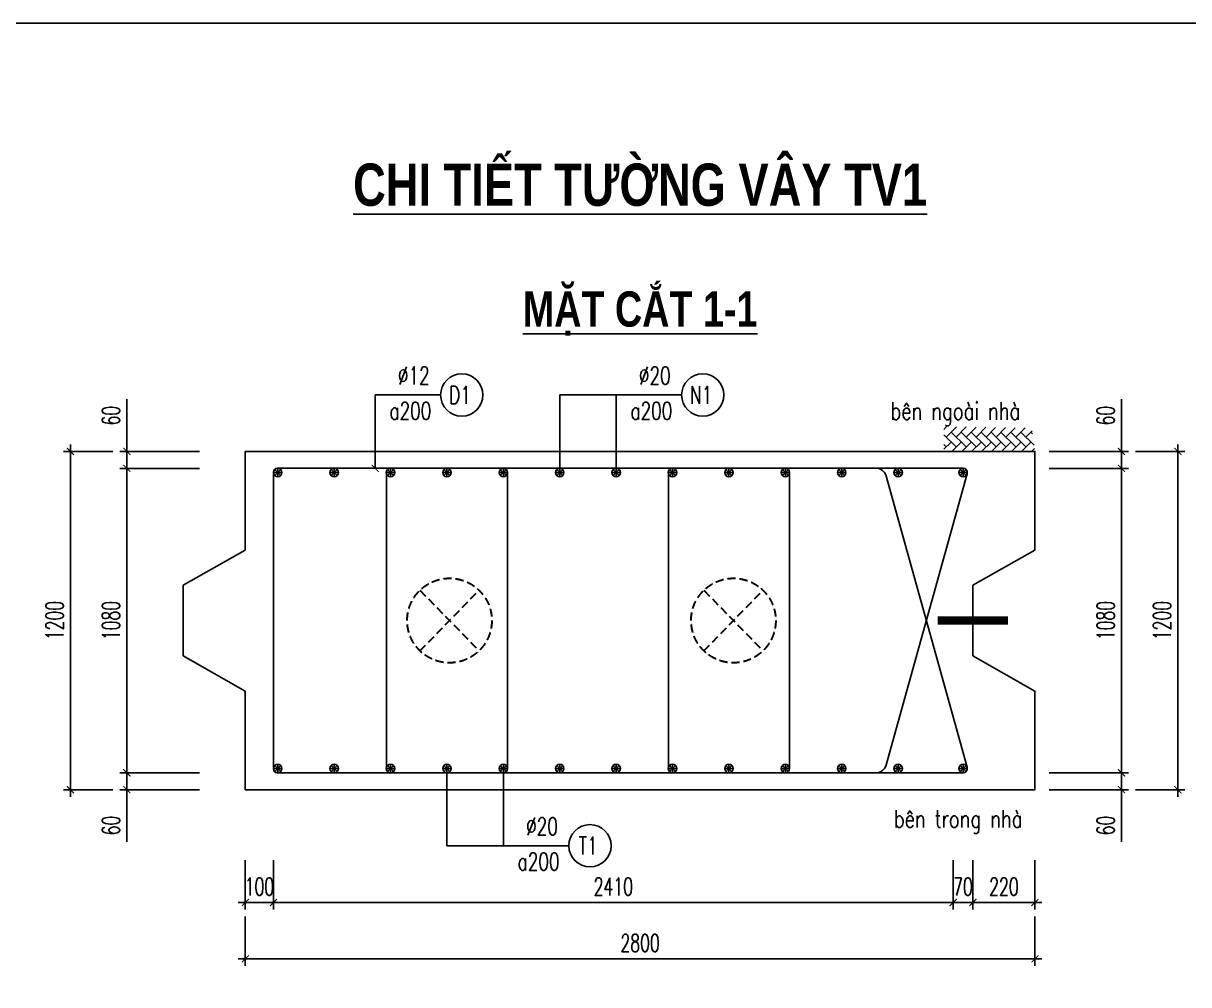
# Model space of a CAD drawing. Header units: millimetres. Extents: x -143570 to 58447, y -1448440 to -1202244.
# Drawn here: x -14202 to 2328, y -1310276 to -1296634 of the extents above; entities that cross this region are included whole.
import ezdxf
from ezdxf.enums import TextEntityAlignment as Align

# ---------------------------------------------------------------- set-up
doc = ezdxf.new("R2010")
doc.units = ezdxf.units.MM
doc.header["$LTSCALE"] = 30
doc.header["$PDMODE"] = 3
doc.linetypes.add('DASHED', pattern=[19.05, 12.7, -6.35])
doc.layers.get('0').update_dxf_attribs({"lineweight": 9})
doc.layers.get('Defpoints').update_dxf_attribs({"lineweight": 9})
for name, color, linetype in [('ccu11-Cotthep', 9, 'Continuous'), ('ccu11-Dim', 8, 'Continuous'), ('ccu11-Hatch', 8, 'Continuous'), ('ccu11-Text', 31, 'Continuous'), ('ccu11-Thay', 7, 'Continuous'), ('ccu11-Thep', 4, 'Continuous'), ('ccu11-Thep doc', 4, 'Continuous'), ('ccu11-Thepdai', 6, 'Continuous')]:
    doc.layers.add(name, color=color, linetype=linetype)
doc.layers.add('ccu11-Khuat', color=9, linetype='DASHED', lineweight=30)
doc.styles.add('ccu11-dim', font='vnsimli.shx', dxfattribs={"width": 0.65, "bigfont": 'bigfont.shx'})
doc.styles.add('ccu11-VnAvH-B', font='')
doc.styles.add('ccu11-vnsimli', font='vnsimli.shx', dxfattribs={"width": 0.8, "bigfont": 'vns.shx'})
doc.styles.add('ccu11-vnsimple', font='vnsimple.shx', dxfattribs={"bigfont": 'bigfont.shx'})
doc.styles.add('ccu11_simli', font='vnsimli.shx', dxfattribs={"width": 0.8})
doc.styles.get('ccu11-VnAvH-B').set_extended_font_data('.VnAvantH', bold=True)
doc.dimstyles.new('ccu11-100', dxfattribs={"dimscale": 100, "dimtxt": 2.5, "dimasz": 1, "dimexe": 1, "dimexo": 2, "dimgap": 1, "dimtad": 1, "dimdec": 0, "dimdsep": 46, "dimtxsty": 'ccu11-dim', "dimblk": 'ARCHTICK', "dimcen": -1, "dimdle": 1, "dimclrd": 256, "dimclre": 256, "dimclrt": 3, "dimadec": 0, "dimazin": 2, "dimtfac": 0.1, "dimtdec": 0, "dimtmove": 0, "dimatfit": 1, "dimldrblk": 'ARCHTICK', "dimfxl": 1, "dimtvp": 0.833333, "dimtolj": 1, "dimtzin": 12, "dimarcsym": 0})
doc.dimstyles.new('ccu11-100x4', dxfattribs={"dimscale": 100, "dimtxt": 2.5, "dimasz": 1, "dimexe": 1, "dimexo": 2, "dimgap": 1, "dimtad": 1, "dimdec": 0, "dimlfac": 0.25, "dimdsep": 46, "dimtxsty": 'ccu11-dim', "dimblk": 'ARCHTICK', "dimcen": -1, "dimdle": 1, "dimclrd": 256, "dimclre": 256, "dimclrt": 3, "dimadec": 0, "dimazin": 2, "dimtfac": 0.1, "dimtdec": 0, "dimtmove": 0, "dimatfit": 1, "dimldrblk": 'ARCHTICK', "dimfxl": 1, "dimtvp": 0.833333, "dimtolj": 1, "dimtzin": 12, "dimarcsym": 0})

# ---------------------------------------------------------------- blocks, each defined once
blk = doc.blocks.new('MCT')
at = {"ltscale": 0.005}
for p, q in [((-0.49, 0), (0.49, 0)), ((0.35, -0.35), (-0.35, 0.35)), ((-0.35, -0.35), (0.35, 0.35)), ((0, -0.49), (0, 0.49))]:
    blk.add_line(p, q, dxfattribs=at)
blk.add_circle((0, 0), 0.492, dxfattribs=at)
blk = doc.blocks.new('*U460')
at = {"layer": 'ccu11-Thep doc', "xscale": -121.9200000001001, "yscale": 121.9200000001001, "zscale": 121.92, "rotation": 270}
blk.add_blockref('MCT', (0, 0), dxfattribs=at)
blk = doc.blocks.new('*U461')
at = {"layer": 'ccu11-Thep doc', "color": 0, "linetype": 'ByBlock', "lineweight": -2, "transparency": 16777216}
for p in [(0, 0), (800, 0), (1600, 0), (2400, 0), (3200, 0), (4000, 0), (4800, 0), (5600, 0), (6400, 0), (7200, 0), (8000, 0), (8800, 0)]:
    blk.add_blockref('*U460', p, dxfattribs=at)
blk = doc.blocks.new('*U462')
at = {"layer": 'ccu11-Thep doc', "xscale": -121.9200000001001, "yscale": 121.9200000001001, "zscale": 121.92, "rotation": 270}
blk.add_blockref('MCT', (0, 0), dxfattribs=at)
blk = doc.blocks.new('*U463')
at = {"layer": 'ccu11-Thep doc', "color": 0, "linetype": 'ByBlock', "lineweight": -2, "transparency": 16777216}
for p in [(0, 0), (800, 0), (1600, 0), (2400, 0), (3200, 0), (4000, 0), (4800, 0), (5600, 0), (6400, 0), (7200, 0), (8000, 0), (8800, 0)]:
    blk.add_blockref('*U462', p, dxfattribs=at)
blk = doc.blocks.new('_ARCHTICK')
at = {"color": 0, "linetype": 'ByBlock', "const_width": 0.15}
blk.add_lwpolyline([(-0.5, -0.5), (0.5, 0.5)], dxfattribs=at)
blk = doc.blocks.new('*D526')
at = {"layer": 'ccu11-Dim', "linetype": 'ByBlock', "lineweight": -2, "ltscale": 30, "transparency": 16777216}
for p, q in [((-12733, -1302709), (-12733, -1301969)), ((-11704, -1302709), (-12833, -1302709)), ((-12733, -1302949), (-12733, -1302709)), ((-11704, -1302949), (-12833, -1302949)), ((-12733, -1302949), (-12733, -1303049))]:
    blk.add_line(p, q, dxfattribs=at)
at = {"layer": 'Defpoints', "color": 0, "linetype": 'ByBlock', "ltscale": 30, "transparency": 16777216}
for p in [(-11504, -1302709), (-12733, -1302949), (-11504, -1302949)]:
    blk.add_point(p, dxfattribs=at)
at = {"layer": 'ccu11-Dim', "linetype": 'ByBlock', "lineweight": -2, "ltscale": 30, "transparency": 16777216, "xscale": 100, "yscale": 100, "zscale": 100}
for p, rotation in [((-12733, -1302709), 270), ((-12733, -1302949), 90)]:
    blk.add_blockref('_ARCHTICK', p, dxfattribs=dict(at, rotation=rotation))
at = {"layer": 'ccu11-Dim', "color": 3, "linetype": 'ByBlock', "ltscale": 30, "transparency": 16777216, "insert": (-12958, -1302201), "char_height": 250, "attachment_point": 5, "rotation": 90, "style": 'ccu11-dim'}
blk.add_mtext('\\A1;60', dxfattribs=at)
blk = doc.blocks.new('*D527')
at = {"layer": 'ccu11-Dim', "linetype": 'ByBlock', "lineweight": -2, "ltscale": 30, "transparency": 16777216}
for p, q in [((-12733, -1302849), (-12733, -1307369)), ((-11704, -1302949), (-12833, -1302949)), ((-11704, -1307269), (-12833, -1307269))]:
    blk.add_line(p, q, dxfattribs=at)
at = {"layer": 'Defpoints', "color": 0, "linetype": 'ByBlock', "ltscale": 30, "transparency": 16777216}
for p in [(-11504, -1302949), (-12733, -1307269), (-11504, -1307269)]:
    blk.add_point(p, dxfattribs=at)
at = {"layer": 'ccu11-Dim', "linetype": 'ByBlock', "lineweight": -2, "ltscale": 30, "transparency": 16777216, "xscale": 100, "yscale": 100, "zscale": 100}
for p, rotation in [((-12733, -1302949), 90), ((-12733, -1307269), 270)]:
    blk.add_blockref('_ARCHTICK', p, dxfattribs=dict(at, rotation=rotation))
at = {"layer": 'ccu11-Dim', "color": 3, "linetype": 'ByBlock', "ltscale": 30, "transparency": 16777216, "insert": (-12958, -1305109), "char_height": 250, "attachment_point": 5, "rotation": 90, "style": 'ccu11-dim'}
blk.add_mtext('\\A1;1080', dxfattribs=at)
blk = doc.blocks.new('*D528')
at = {"layer": 'ccu11-Dim', "linetype": 'ByBlock', "lineweight": -2, "ltscale": 30, "transparency": 16777216}
for p, q in [((-11704, -1307269), (-12833, -1307269)), ((-12733, -1307269), (-12733, -1307169)), ((-12733, -1307269), (-12733, -1307509)), ((-11704, -1307509), (-12833, -1307509)), ((-12733, -1307509), (-12733, -1308248))]:
    blk.add_line(p, q, dxfattribs=at)
at = {"layer": 'Defpoints', "color": 0, "linetype": 'ByBlock', "ltscale": 30, "transparency": 16777216}
for p in [(-12733, -1307269), (-11504, -1307269), (-11504, -1307509)]:
    blk.add_point(p, dxfattribs=at)
at = {"layer": 'ccu11-Dim', "linetype": 'ByBlock', "lineweight": -2, "ltscale": 30, "transparency": 16777216, "xscale": 100, "yscale": 100, "zscale": 100}
for p, rotation in [((-12733, -1307269), 270), ((-12733, -1307509), 90)]:
    blk.add_blockref('_ARCHTICK', p, dxfattribs=dict(at, rotation=rotation))
at = {"layer": 'ccu11-Dim', "color": 3, "linetype": 'ByBlock', "ltscale": 30, "transparency": 16777216, "insert": (-12958, -1308017), "char_height": 250, "attachment_point": 5, "rotation": 90, "style": 'ccu11-dim'}
blk.add_mtext('\\A1;60', dxfattribs=at)
blk = doc.blocks.new('*D529')
at = {"layer": 'ccu11-Dim', "linetype": 'ByBlock', "lineweight": -2, "ltscale": 30, "transparency": 16777216}
for p, q in [((-13533, -1302609), (-13533, -1307609)), ((-12933, -1302709), (-13633, -1302709)), ((-12933, -1307509), (-13633, -1307509))]:
    blk.add_line(p, q, dxfattribs=at)
at = {"layer": 'Defpoints', "color": 0, "linetype": 'ByBlock', "ltscale": 30, "transparency": 16777216}
for p in [(-12733, -1302709), (-13533, -1307509), (-12733, -1307509)]:
    blk.add_point(p, dxfattribs=at)
at = {"layer": 'ccu11-Dim', "linetype": 'ByBlock', "lineweight": -2, "ltscale": 30, "transparency": 16777216, "xscale": 100, "yscale": 100, "zscale": 100}
for p, rotation in [((-13533, -1302709), 90), ((-13533, -1307509), 270)]:
    blk.add_blockref('_ARCHTICK', p, dxfattribs=dict(at, rotation=rotation))
at = {"layer": 'ccu11-Dim', "color": 3, "linetype": 'ByBlock', "ltscale": 30, "transparency": 16777216, "insert": (-13758, -1305109), "char_height": 250, "attachment_point": 5, "rotation": 90, "style": 'ccu11-dim'}
blk.add_mtext('\\A1;1200', dxfattribs=at)
blk = doc.blocks.new('*D530')
at = {"layer": 'ccu11-Dim', "linetype": 'ByBlock', "lineweight": -2, "ltscale": 30, "transparency": 16777216}
for p, q in [((-733, -1308509), (-733, -1309209)), ((147, -1308509), (147, -1309209)), ((247, -1309109), (-833, -1309109))]:
    blk.add_line(p, q, dxfattribs=at)
at = {"layer": 'Defpoints', "color": 0, "linetype": 'ByBlock', "ltscale": 30, "transparency": 16777216}
for p in [(-733, -1308309), (147, -1308309), (-733, -1309109)]:
    blk.add_point(p, dxfattribs=at)
at = {"layer": 'ccu11-Dim', "linetype": 'ByBlock', "lineweight": -2, "ltscale": 30, "transparency": 16777216, "xscale": 100, "yscale": 100, "zscale": 100, "rotation": 180}
blk.add_blockref('_ARCHTICK', (-733, -1309109), dxfattribs=at)
at = {"layer": 'ccu11-Dim', "linetype": 'ByBlock', "lineweight": -2, "ltscale": 30, "transparency": 16777216, "xscale": 100, "yscale": 100, "zscale": 100}
blk.add_blockref('_ARCHTICK', (147, -1309109), dxfattribs=at)
at = {"layer": 'ccu11-Dim', "color": 3, "linetype": 'ByBlock', "ltscale": 30, "transparency": 16777216, "insert": (-293, -1308884), "char_height": 250, "attachment_point": 5, "style": 'ccu11-dim'}
blk.add_mtext('\\A1;220', dxfattribs=at)
blk = doc.blocks.new('*D531')
at = {"layer": 'ccu11-Dim', "linetype": 'ByBlock', "lineweight": -2, "ltscale": 30, "transparency": 16777216}
for p, q in [((-11053, -1309309), (-11053, -1310009)), ((147, -1309309), (147, -1310009)), ((-11153, -1309909), (247, -1309909))]:
    blk.add_line(p, q, dxfattribs=at)
at = {"layer": 'Defpoints', "color": 0, "linetype": 'ByBlock', "ltscale": 30, "transparency": 16777216}
for p in [(-11053, -1309109), (147, -1309109), (147, -1309909)]:
    blk.add_point(p, dxfattribs=at)
at = {"layer": 'ccu11-Dim', "linetype": 'ByBlock', "lineweight": -2, "ltscale": 30, "transparency": 16777216, "xscale": 100, "yscale": 100, "zscale": 100, "rotation": 180}
blk.add_blockref('_ARCHTICK', (-11053, -1309909), dxfattribs=at)
at = {"layer": 'ccu11-Dim', "linetype": 'ByBlock', "lineweight": -2, "ltscale": 30, "transparency": 16777216, "xscale": 100, "yscale": 100, "zscale": 100}
blk.add_blockref('_ARCHTICK', (147, -1309909), dxfattribs=at)
at = {"layer": 'ccu11-Dim', "color": 3, "linetype": 'ByBlock', "ltscale": 30, "transparency": 16777216, "insert": (-5453, -1309684), "char_height": 250, "attachment_point": 5, "style": 'ccu11-dim'}
blk.add_mtext('\\A1;2800', dxfattribs=at)
blk = doc.blocks.new('*D532')
at = {"layer": 'ccu11-Dim', "linetype": 'ByBlock', "lineweight": -2, "ltscale": 30, "transparency": 16777216}
for p, q in [((-1013, -1308509), (-1013, -1309209)), ((-733, -1308509), (-733, -1309209)), ((-1013, -1309109), (-1113, -1309109)), ((-733, -1309109), (-1013, -1309109)), ((-733, -1309109), (-633, -1309109))]:
    blk.add_line(p, q, dxfattribs=at)
at = {"layer": 'Defpoints', "color": 0, "linetype": 'ByBlock', "ltscale": 30, "transparency": 16777216}
for p in [(-1013, -1308309), (-733, -1308309), (-1013, -1309109)]:
    blk.add_point(p, dxfattribs=at)
at = {"layer": 'ccu11-Dim', "linetype": 'ByBlock', "lineweight": -2, "ltscale": 30, "transparency": 16777216, "xscale": 100, "yscale": 100, "zscale": 100}
blk.add_blockref('_ARCHTICK', (-1013, -1309109), dxfattribs=at)
at = {"layer": 'ccu11-Dim', "linetype": 'ByBlock', "lineweight": -2, "ltscale": 30, "transparency": 16777216, "xscale": 100, "yscale": 100, "zscale": 100, "rotation": 180}
blk.add_blockref('_ARCHTICK', (-733, -1309109), dxfattribs=at)
at = {"layer": 'ccu11-Dim', "color": 3, "linetype": 'ByBlock', "ltscale": 30, "transparency": 16777216, "insert": (-873, -1308884), "char_height": 250, "attachment_point": 5, "style": 'ccu11-dim'}
blk.add_mtext('\\A1;70', dxfattribs=at)
blk = doc.blocks.new('*D533')
at = {"layer": 'ccu11-Dim', "linetype": 'ByBlock', "lineweight": -2, "ltscale": 30, "transparency": 16777216}
for p, q in [((-10653, -1308509), (-10653, -1309209)), ((-1013, -1308509), (-1013, -1309209)), ((-10753, -1309109), (-913, -1309109))]:
    blk.add_line(p, q, dxfattribs=at)
at = {"layer": 'Defpoints', "color": 0, "linetype": 'ByBlock', "ltscale": 30, "transparency": 16777216}
for p in [(-10653, -1308309), (-1013, -1308309), (-1013, -1309109)]:
    blk.add_point(p, dxfattribs=at)
at = {"layer": 'ccu11-Dim', "linetype": 'ByBlock', "lineweight": -2, "ltscale": 30, "transparency": 16777216, "xscale": 100, "yscale": 100, "zscale": 100, "rotation": 180}
blk.add_blockref('_ARCHTICK', (-10653, -1309109), dxfattribs=at)
at = {"layer": 'ccu11-Dim', "linetype": 'ByBlock', "lineweight": -2, "ltscale": 30, "transparency": 16777216, "xscale": 100, "yscale": 100, "zscale": 100}
blk.add_blockref('_ARCHTICK', (-1013, -1309109), dxfattribs=at)
at = {"layer": 'ccu11-Dim', "color": 3, "linetype": 'ByBlock', "ltscale": 30, "transparency": 16777216, "insert": (-5833, -1308884), "char_height": 250, "attachment_point": 5, "style": 'ccu11-dim'}
blk.add_mtext('\\A1;2410', dxfattribs=at)
blk = doc.blocks.new('*D534')
at = {"layer": 'ccu11-Dim', "linetype": 'ByBlock', "lineweight": -2, "ltscale": 30, "transparency": 16777216}
for p, q in [((-11053, -1308509), (-11053, -1309209)), ((-10653, -1308509), (-10653, -1309209)), ((-11053, -1309109), (-11153, -1309109)), ((-10653, -1309109), (-11053, -1309109)), ((-10653, -1309109), (-10553, -1309109))]:
    blk.add_line(p, q, dxfattribs=at)
at = {"layer": 'Defpoints', "color": 0, "linetype": 'ByBlock', "ltscale": 30, "transparency": 16777216}
for p in [(-11053, -1308309), (-10653, -1308309), (-11053, -1309109)]:
    blk.add_point(p, dxfattribs=at)
at = {"layer": 'ccu11-Dim', "linetype": 'ByBlock', "lineweight": -2, "ltscale": 30, "transparency": 16777216, "xscale": 100, "yscale": 100, "zscale": 100}
blk.add_blockref('_ARCHTICK', (-11053, -1309109), dxfattribs=at)
at = {"layer": 'ccu11-Dim', "linetype": 'ByBlock', "lineweight": -2, "ltscale": 30, "transparency": 16777216, "xscale": 100, "yscale": 100, "zscale": 100, "rotation": 180}
blk.add_blockref('_ARCHTICK', (-10653, -1309109), dxfattribs=at)
at = {"layer": 'ccu11-Dim', "color": 3, "linetype": 'ByBlock', "ltscale": 30, "transparency": 16777216, "insert": (-10853, -1308884), "char_height": 250, "attachment_point": 5, "style": 'ccu11-dim'}
blk.add_mtext('\\A1;100', dxfattribs=at)
blk = doc.blocks.new('SHD')
at = {"layer": 'ccu11-Cotthep'}
blk.add_circle((300, 0), 300, dxfattribs=at)
at = {"layer": 'ccu11-Cotthep', "color": 31, "style": 'ccu11_simli', "width": 0.8}
blk.add_attdef('DK', text='', height=250, dxfattribs=at).set_placement((-101, 65), align=Align.BOTTOM_RIGHT)
blk.add_attdef('KH', text='', height=250, dxfattribs=at).set_placement((300, 0), align=Align.MIDDLE)
blk.add_attdef('KC', text='', height=250, dxfattribs=at).set_placement((-101, -142), align=Align.TOP_RIGHT)
blk = doc.blocks.new('*D535')
at = {"layer": 'ccu11-Dim', "linetype": 'ByBlock', "lineweight": -2, "ltscale": 30, "transparency": 16777216}
for p, q in [((1375, -1302709), (1375, -1301969)), ((347, -1302709), (1475, -1302709)), ((1375, -1302949), (1375, -1302709)), ((347, -1302949), (1475, -1302949)), ((1375, -1302949), (1375, -1303049))]:
    blk.add_line(p, q, dxfattribs=at)
at = {"layer": 'Defpoints', "color": 0, "linetype": 'ByBlock', "ltscale": 30, "transparency": 16777216}
for p in [(147, -1302709), (147, -1302949), (1375, -1302949)]:
    blk.add_point(p, dxfattribs=at)
at = {"layer": 'ccu11-Dim', "linetype": 'ByBlock', "lineweight": -2, "ltscale": 30, "transparency": 16777216, "xscale": 100, "yscale": 100, "zscale": 100}
for p, rotation in [((1375, -1302709), 270), ((1375, -1302949), 90)]:
    blk.add_blockref('_ARCHTICK', p, dxfattribs=dict(at, rotation=rotation))
at = {"layer": 'ccu11-Dim', "color": 3, "linetype": 'ByBlock', "ltscale": 30, "transparency": 16777216, "insert": (1150, -1302201), "char_height": 250, "attachment_point": 5, "rotation": 90, "style": 'ccu11-dim'}
blk.add_mtext('\\A1;60', dxfattribs=at)
blk = doc.blocks.new('*D536')
at = {"layer": 'ccu11-Dim', "linetype": 'ByBlock', "lineweight": -2, "ltscale": 30, "transparency": 16777216}
for p, q in [((1375, -1302849), (1375, -1307369)), ((347, -1302949), (1475, -1302949)), ((347, -1307269), (1475, -1307269))]:
    blk.add_line(p, q, dxfattribs=at)
at = {"layer": 'Defpoints', "color": 0, "linetype": 'ByBlock', "ltscale": 30, "transparency": 16777216}
for p in [(147, -1302949), (147, -1307269), (1375, -1307269)]:
    blk.add_point(p, dxfattribs=at)
at = {"layer": 'ccu11-Dim', "linetype": 'ByBlock', "lineweight": -2, "ltscale": 30, "transparency": 16777216, "xscale": 100, "yscale": 100, "zscale": 100}
for p, rotation in [((1375, -1302949), 90), ((1375, -1307269), 270)]:
    blk.add_blockref('_ARCHTICK', p, dxfattribs=dict(at, rotation=rotation))
at = {"layer": 'ccu11-Dim', "color": 3, "linetype": 'ByBlock', "ltscale": 30, "transparency": 16777216, "insert": (1150, -1305109), "char_height": 250, "attachment_point": 5, "rotation": 90, "style": 'ccu11-dim'}
blk.add_mtext('\\A1;1080', dxfattribs=at)
blk = doc.blocks.new('*D537')
at = {"layer": 'ccu11-Dim', "linetype": 'ByBlock', "lineweight": -2, "ltscale": 30, "transparency": 16777216}
for p, q in [((347, -1307269), (1475, -1307269)), ((1375, -1307269), (1375, -1307169)), ((1375, -1307269), (1375, -1307509)), ((347, -1307509), (1475, -1307509)), ((1375, -1307509), (1375, -1308248))]:
    blk.add_line(p, q, dxfattribs=at)
at = {"layer": 'Defpoints', "color": 0, "linetype": 'ByBlock', "ltscale": 30, "transparency": 16777216}
for p in [(147, -1307269), (1375, -1307269), (147, -1307509)]:
    blk.add_point(p, dxfattribs=at)
at = {"layer": 'ccu11-Dim', "linetype": 'ByBlock', "lineweight": -2, "ltscale": 30, "transparency": 16777216, "xscale": 100, "yscale": 100, "zscale": 100}
for p, rotation in [((1375, -1307269), 270), ((1375, -1307509), 90)]:
    blk.add_blockref('_ARCHTICK', p, dxfattribs=dict(at, rotation=rotation))
at = {"layer": 'ccu11-Dim', "color": 3, "linetype": 'ByBlock', "ltscale": 30, "transparency": 16777216, "insert": (1150, -1308017), "char_height": 250, "attachment_point": 5, "rotation": 90, "style": 'ccu11-dim'}
blk.add_mtext('\\A1;60', dxfattribs=at)
blk = doc.blocks.new('*D538')
at = {"layer": 'ccu11-Dim', "linetype": 'ByBlock', "lineweight": -2, "ltscale": 30, "transparency": 16777216}
for p, q in [((2175, -1302609), (2175, -1307609)), ((1575, -1302709), (2275, -1302709)), ((1575, -1307509), (2275, -1307509))]:
    blk.add_line(p, q, dxfattribs=at)
at = {"layer": 'Defpoints', "color": 0, "linetype": 'ByBlock', "ltscale": 30, "transparency": 16777216}
for p in [(1375, -1302709), (1375, -1307509), (2175, -1307509)]:
    blk.add_point(p, dxfattribs=at)
at = {"layer": 'ccu11-Dim', "linetype": 'ByBlock', "lineweight": -2, "ltscale": 30, "transparency": 16777216, "xscale": 100, "yscale": 100, "zscale": 100}
for p, rotation in [((2175, -1302709), 90), ((2175, -1307509), 270)]:
    blk.add_blockref('_ARCHTICK', p, dxfattribs=dict(at, rotation=rotation))
at = {"layer": 'ccu11-Dim', "color": 3, "linetype": 'ByBlock', "ltscale": 30, "transparency": 16777216, "insert": (1950, -1305109), "char_height": 250, "attachment_point": 5, "rotation": 90, "style": 'ccu11-dim'}
blk.add_mtext('\\A1;1200', dxfattribs=at)

msp = doc.modelspace()

# ---------------------------------------------------------------- hatches: boundary and pattern name
at = {"layer": 'ccu11-Hatch', "ltscale": 10}
h = msp.add_hatch(dxfattribs=at)
h.set_pattern_fill('AR-HBONE', color=256, scale=25, angle=270, style=0)
h.set_pattern_definition([(45, (-3262995.94, 473747.67), (141.4213562, 4e-14), [300, -100]), (315, (-3262925.23, 473818.38), (141.4213562, 4e-14), [300, -100])])
h.paths.add_polyline_path([(-1145.44, -1302355.8), (-1145.44, -1302708.52), (146.92, -1302708.52), (104.06, -1302377.22)])

# ---------------------------------------------------------------- linework, layer by layer
at = {"layer": 'ccu11-Khuat', "ltscale": 0.3}
for p, q in [((-8575.66, -1304679.17), (-7737.43, -1305537.87)), ((-8575.66, -1305537.87), (-7737.43, -1304679.17)), ((-4548.42, -1304679.17), (-3710.19, -1305537.87)), ((-4548.42, -1305537.87), (-3710.19, -1304679.17))]:
    msp.add_line(p, q, dxfattribs=at)
for centre in [(-8156.54, -1305108.52), (-4129.31, -1305108.52)]:
    msp.add_circle(centre, 600, dxfattribs=at)
at = {"layer": 'ccu11-Thay'}
for points in [[(-25652.83, -1296634.13), (58447.17, -1296634.13), (58447.17, -1356104.84), (-25652.83, -1356104.84)], [(-25652.83, -1296634.13), (58447.17, -1296634.13), (58447.17, -1356104.84), (-25652.83, -1356104.84)], [(-11053.08, -1306108.52), (-11053.08, -1307508.52), (146.92, -1307508.52), (146.92, -1306108.52), (-732.85, -1305608.52), (-732.85, -1304608.52), (146.92, -1304108.52), (146.92, -1302708.52), (-11053.08, -1302708.52), (-11053.08, -1304108.52), (-11932.85, -1304608.52), (-11932.85, -1305608.52)]]:
    msp.add_lwpolyline(points, close=True, dxfattribs=at)
at = {"layer": 'ccu11-Thep', "const_width": 120}
msp.add_lwpolyline([(-1233.08, -1305108.52), (-233.08, -1305108.52)], dxfattribs=at)
at = {"layer": 'ccu11-Thepdai'}
for points in [[(-2801.28, -1302948.52), (-2080.82, -1302948.52, -0.23620228), (-1969.05, -1303041.27), (-815.17, -1307188.02, -0.5204497), (-871.56, -1307268.52), (-10603.08, -1307268.52, -0.41421356), (-10653.08, -1307218.52), (-10653.08, -1302998.52, -0.41421356), (-10603.08, -1302948.52), (-871.56, -1302948.52, -0.5204497), (-815.17, -1303029.02), (-1969.05, -1307175.77, -0.23620228), (-2080.82, -1307268.52), (-2801.28, -1307268.52)], [(-8572.4, -1302948.52), (-8992.4, -1302948.52, 0.41421356), (-9052.4, -1303008.52), (-9052.4, -1307208.52, 0.41421356), (-8992.4, -1307268.52), (-8572.4, -1307268.52)], [(-7812.4, -1302948.52), (-7392.4, -1302948.52, -0.41421356), (-7332.4, -1303008.52), (-7332.4, -1307208.52, -0.41421356), (-7392.4, -1307268.52), (-7812.4, -1307268.52)], [(-4572.4, -1302948.52), (-4992.4, -1302948.52, 0.41421356), (-5052.4, -1303008.52), (-5052.4, -1307208.52, 0.41421356), (-4992.4, -1307268.52), (-4572.4, -1307268.52)], [(-3812.4, -1302948.52), (-3392.4, -1302948.52, -0.41421356), (-3332.4, -1303008.52), (-3332.4, -1307208.52, -0.41421356), (-3392.4, -1307268.52), (-3812.4, -1307268.52)]]:
    msp.add_lwpolyline(points, format="xyb", dxfattribs=at)

# ---------------------------------------------------------------- block references
at = {"layer": 'ccu11-Cotthep'}
ref = msp.add_blockref('SHD', (-8282.4, -1301908.16), dxfattribs=at)
ref.add_attrib('KH', 'D1', dxfattribs={"color": 31, "height": 250, "style": 'ccu11-vnsimple', "width": 0.7}).set_placement((-8007.4, -1301908.16), align=Align.MIDDLE_CENTER)
ref.add_attrib('KC', 'a200', dxfattribs={"color": 31, "height": 250, "style": 'ccu11-vnsimple', "width": 0.7}).set_placement((-8710.98, -1302008.16), align=Align.TOP_CENTER)
ref.add_attrib('DK', '`12', dxfattribs={"color": 31, "height": 250, "style": 'ccu11-vnsimple', "width": 0.7}).set_placement((-8663.19, -1301833.16), align=Align.BOTTOM_CENTER)
ref = msp.add_blockref('SHD', (-4864.08, -1301908.16), dxfattribs=at)
ref.add_attrib('KH', 'N1', dxfattribs={"color": 31, "height": 250, "style": 'ccu11-vnsimple', "width": 0.7}).set_placement((-4589.08, -1301908.16), align=Align.MIDDLE_CENTER)
ref.add_attrib('KC', 'a200', dxfattribs={"color": 31, "height": 250, "style": 'ccu11-vnsimple', "width": 0.7}).set_placement((-5292.66, -1302008.16), align=Align.TOP_CENTER)
ref.add_attrib('DK', '`20', dxfattribs={"color": 31, "height": 250, "style": 'ccu11-vnsimple', "width": 0.7}).set_placement((-5244.87, -1301833.16), align=Align.BOTTOM_CENTER)
ref = msp.add_blockref('SHD', (-6464.08, -1308303.88), dxfattribs=at)
ref.add_attrib('KH', 'T1', dxfattribs={"color": 31, "height": 250, "style": 'ccu11-vnsimple', "width": 0.7}).set_placement((-6189.08, -1308303.88), align=Align.MIDDLE_CENTER)
ref.add_attrib('KC', 'a200', dxfattribs={"color": 31, "height": 250, "style": 'ccu11-vnsimple', "width": 0.7}).set_placement((-6892.66, -1308403.88), align=Align.TOP_CENTER)
ref.add_attrib('DK', '`20', dxfattribs={"color": 31, "height": 250, "style": 'ccu11-vnsimple', "width": 0.7}).set_placement((-6844.87, -1308228.88), align=Align.BOTTOM_CENTER)
at = {"layer": 'ccu11-Thep doc'}
msp.add_blockref('*U461', (-10593.08, -1303008.52), dxfattribs=at)
at = {"layer": 'ccu11-Thep doc', "xscale": 121.9200000001001, "yscale": 121.9200000001001, "zscale": 121.9200000001001, "rotation": 90.00000000000001}
for p in [(-872.73, -1303008.52), (-872.73, -1307208.52)]:
    msp.add_blockref('MCT', p, dxfattribs=at)
at = {"layer": 'ccu11-Thep doc', "xscale": -1, "rotation": 180}
msp.add_blockref('*U463', (-10593.08, -1307208.52), dxfattribs=at)

# ---------------------------------------------------------------- texts
at = {"layer": 'ccu11-Text', "style": 'ccu11-VnAvH-B', "width": 0.8}
msp.add_text('%%UCHI TIÕT t\xadêng v©y tv1', height=600, dxfattribs=at).set_placement((-5453.08, -1299224.08), align=Align.CENTER)
at = {"layer": 'ccu11-Text', "color": 1, "style": 'ccu11-VnAvH-B', "width": 0.8}
msp.add_text('%%UmÆt c¾t 1-1', height=500, dxfattribs=at).set_placement((-5453.08, -1300938.39), align=Align.CENTER)
at = {"layer": 'ccu11-Text', "linetype": 'Continuous', "style": 'ccu11-vnsimli', "width": 0.75}
for s, p in [('bªn ngoµi nhµ', (-980.68, -1302260.38)), ('bªn trong nhµ', (-940.5, -1308046.99))]:
    msp.add_text(s, height=250, dxfattribs=at).set_placement(p, align=Align.CENTER)

# ---------------------------------------------------------------- dimensions: what is measured, and where the dimension line sits
at = {"layer": 'ccu11-Dim', "linetype": 'ByBlock', "ltscale": 30}
for base, p1, p2, angle, picture, middle in [((-12732.85, -1302948.52), (-11504.45, -1302708.52), (-11504.45, -1302948.52), 90, '*D526', (-12732.85, -1302200.54)), ((1375.31, -1302948.52), (146.92, -1302708.52), (146.92, -1302948.52), 90, '*D535', (1375.31, -1302200.54)), ((-12732.85, -1307268.52), (-11504.45, -1307508.52), (-11504.45, -1307268.52), 270, '*D528', (-12732.85, -1308016.51)), ((1375.31, -1307268.52), (146.92, -1307508.52), (146.92, -1307268.52), 270, '*D537', (1375.31, -1308016.51))]:
    dim = msp.add_linear_dim(base=base, p1=p1, p2=p2, angle=angle, dimstyle='ccu11-100x4', dxfattribs=at)
    dim.commit()
    dim.dimension.update_dxf_attribs({"geometry": picture, "text_midpoint": middle, "dimtype": 160})
for base, p1, p2, picture, middle in [((-13532.85, -1307508.52), (-12732.85, -1302708.52), (-12732.85, -1307508.52), '*D529', (-13757.85, -1305108.52)), ((2175.31, -1307508.52), (1375.31, -1302708.52), (1375.31, -1307508.52), '*D538', (1950.31, -1305108.52))]:
    dim = msp.add_linear_dim(base=base, p1=p1, p2=p2, angle=90, dimstyle='ccu11-100x4', dxfattribs=at)
    dim.commit()
    dim.dimension.update_dxf_attribs({"geometry": picture, "text_midpoint": middle})
for base, p1, p2, picture, middle in [((-12732.85, -1307268.52), (-11504.45, -1302948.52), (-11504.45, -1307268.52), '*D527', (-12957.85, -1305108.52)), ((1375.31, -1307268.52), (146.92, -1302948.52), (146.92, -1307268.52), '*D536', (1150.31, -1305108.52))]:
    dim = msp.add_linear_dim(base=base, p1=p1, p2=p2, angle=90, dimstyle='ccu11-100x4', override={"dimtmove": 1}, dxfattribs=at)
    dim.commit()
    dim.dimension.update_dxf_attribs({"geometry": picture, "text_midpoint": middle})
for base, p1, p2, picture, middle in [((-11053.08, -1309108.88), (-10653.08, -1308308.88), (-11053.08, -1308308.88), '*D534', (-10853.08, -1308883.88)), ((-1013.08, -1309108.88), (-733.08, -1308308.88), (-1013.08, -1308308.88), '*D532', (-873.08, -1308883.88))]:
    dim = msp.add_linear_dim(base=base, p1=p1, p2=p2, dimstyle='ccu11-100x4', override={"dimtix": 1}, dxfattribs=at)
    dim.commit()
    dim.dimension.update_dxf_attribs({"geometry": picture, "text_midpoint": middle})
for base, p1, p2, picture, middle in [((-1013.08, -1309108.88), (-10653.08, -1308308.88), (-1013.08, -1308308.88), '*D533', (-5833.08, -1308883.88)), ((-733.08, -1309108.88), (146.92, -1308308.88), (-733.08, -1308308.88), '*D530', (-293.08, -1308883.88)), ((146.92, -1309908.88), (-11053.08, -1309108.88), (146.92, -1309108.88), '*D531', (-5453.08, -1309683.88))]:
    dim = msp.add_linear_dim(base=base, p1=p1, p2=p2, dimstyle='ccu11-100x4', dxfattribs=at)
    dim.commit()
    dim.dimension.update_dxf_attribs({"geometry": picture, "text_midpoint": middle})

# ---------------------------------------------------------------- leaders
at = {"layer": 'ccu11-Cotthep', "linetype": 'ByBlock', "ltscale": 30}
msp.add_leader([(-9211.4, -1302948.52), (-9211.4, -1301908.16), (-8282.4, -1301908.16)], dimstyle='ccu11-100x4', dxfattribs=at)
at = {"layer": 'ccu11-Cotthep'}
for points in [[(-6593.08, -1303008.52), (-6593.08, -1301908.16), (-4864.08, -1301908.16)], [(-5793.08, -1303008.52), (-5793.08, -1301908.16), (-4864.08, -1301908.16)], [(-8193.08, -1307203.52), (-8193.08, -1308303.88), (-6464.08, -1308303.88)], [(-7393.08, -1307203.52), (-7393.08, -1308303.88), (-6464.08, -1308303.88)]]:
    msp.add_leader(points, dimstyle='ccu11-100', override={"dimasz": 1.5, "dimgap": 1, "dimtad": 0, "dimldrblk": 'None', "dimfxl": 3, "dimfxlon": 1, "dimtfill": 1, "dimarcsym": 1}, dxfattribs=at)

doc.saveas('drawing.dxf')
